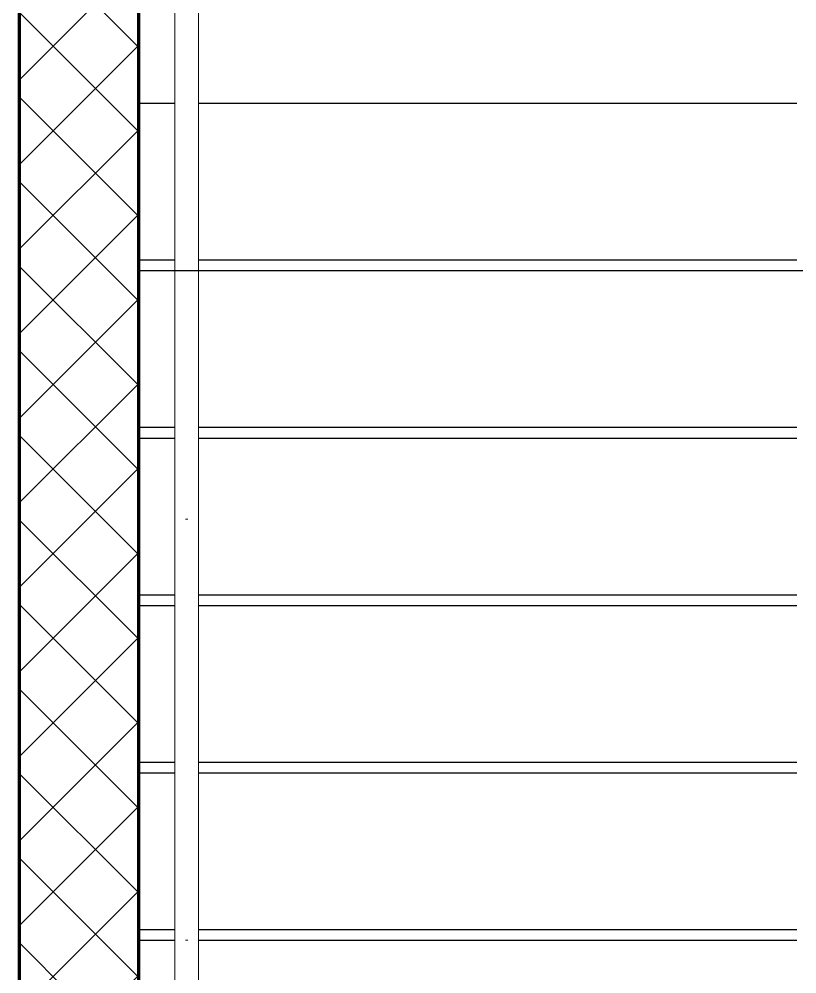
# Model space of a CAD drawing. Header units: millimetres. Extents: x -4391136 to -1798569, y -886572 to -291056.
# Drawn here: x -2554079 to -2552779, y -386392 to -384795 of the extents above; entities that cross this region are included whole.
import ezdxf

# ---------------------------------------------------------------- set-up
doc = ezdxf.new("R2010")
doc.units = ezdxf.units.MM
for name, color, linetype in [('_PP-Dim', 7, 'Continuous'), ('Xref-C-1-PP17-AR-2214-01-B$0$A-FLOR-E', 7, 'Continuous'), ('Xref-C-1-PP17-AR-2214-01-B$0$A-FLOR-HRAL', 7, 'Continuous'), ('Xref-C-1-PP17-AR-2214-01-B$0$A-Wall', 7, 'Continuous'), ('Xref-C-1-PP17-AR-2214-01-B$0$A-WALL-PATT', 7, 'Continuous'), ('Xref-C-1-PP17-AR-2214-01-B$0$S-BEAM', 7, 'Continuous'), ('Xref-C-1-PP17-AR-2214-01-B$0$S-STRS-E', 7, 'Continuous'), ('Xref-C-1-PP17-AR-2214-01-B$0$WALL-E', 7, 'Continuous')]:
    doc.layers.add(name, color=color, linetype=linetype)

# ---------------------------------------------------------------- blocks, each defined once
blk = doc.blocks.new('Xref-C-1-PP17-AR-2214-01-B$0$Handrail Type - Handrail_Internal_-V98-ENTRANCE 2 - LOWER ROOF FLOOR PLAN01-flat-1')
at = {"layer": 'Xref-C-1-PP17-AR-2214-01-B$0$A-FLOR-HRAL', "color": 7, "lineweight": 9}
for p, q in [((-2739612.7, -506848.9), (-2739612.7, -506948.9)), ((-2738137.7, -506848.9), (-2739612.7, -506848.9)), ((-2737017.7, -506848.9), (-2738137.7, -506848.9)), ((-2736717.7, -506848.9), (-2737017.7, -506848.9)), ((-2736717.7, -506888.9), (-2736717.7, -506848.9)), ((-2739572.7, -506888.9), (-2739572.7, -506948.9)), ((-2738137.7, -506888.9), (-2739572.7, -506888.9)), ((-2737017.7, -506888.9), (-2738137.7, -506888.9)), ((-2736717.7, -506888.9), (-2737017.7, -506888.9)), ((-2739572.7, -506948.9), (-2739612.7, -506948.9))]:
    blk.add_line(p, q, dxfattribs=at)
blk = doc.blocks.new('Xref-C-1-PP17-AR-2214-01-B$0$Handrail Type - Handrail_Internal_-30607385-ENTRANCE 2 - LOWER ROOF FLOOR PLAN01-flat-1')
at = {"layer": 'Xref-C-1-PP17-AR-2214-01-B$0$A-FLOR-HRAL', "color": 7, "lineweight": 9}
for p, q in [((-2737023.5, -506848.9), (-2737759.5, -506848.9)), ((-2736717.7, -506848.9), (-2737023.5, -506848.9)), ((-2736717.7, -506849.6), (-2736717.7, -506888.3)), ((-2736717.7, -506888.3), (-2736717.7, -506849.6)), ((-2737722, -506871), (-2737722, -506866.9)), ((-2737759.5, -506888.9), (-2737023.5, -506888.9)), ((-2737023.5, -506888.9), (-2736717.7, -506888.9))]:
    blk.add_line(p, q, dxfattribs=at)
blk.add_lwpolyline([(-2737017.8, -506867), (-2737017.8, -506867, -0.014425), (-2737017.8, -506870.9)], format="xyb", dxfattribs=at)
blk = doc.blocks.new('W-1-PP17-ENT2_REV00_20260526-152612_EX_LOPF-1')
at = {"layer": 'Xref-C-1-PP17-AR-2214-01-B$0$A-WALL-PATT', "lineweight": 9}
h = blk.add_hatch(dxfattribs=at)
h.set_pattern_fill('ACET-2D-FP_25', angle=-90, style=0, pattern_type=2)
h.set_pattern_definition([(315, (496648.95, -2740142.74), (70.710678, 70.710678), []), (45, (496648.95, -2740142.74), (-70.710678, 70.710678), [])])
h.paths.add_polyline_path([(-10300, -500), (-10500, -500), (-10500, -4700), (-10300, -4700)])
at = {"layer": 'Xref-C-1-PP17-AR-2214-01-B$0$A-FLOR-E', "color": 7}
for p, q in [((-10500, -500), (-10500, -4700)), ((-10300, -500), (-10300, -4700))]:
    blk.add_line(p, q, dxfattribs=at)
at = {"layer": 'Xref-C-1-PP17-AR-2214-01-B$0$A-Wall', "color": 7, "lineweight": 70}
for p, q in [((-10500, -500), (-10500, -4700)), ((-10300, -4700), (-10300, -500))]:
    blk.add_line(p, q, dxfattribs=at)
at = {"layer": 'Xref-C-1-PP17-AR-2214-01-B$0$S-BEAM', "color": 7}
blk.add_line((-10300, -3150), (-10300, -600), dxfattribs=at)
at = {"layer": 'Xref-C-1-PP17-AR-2214-01-B$0$S-STRS-E', "color": 7}
for p, q in [((-10300, -500), (-10300, -3125)), ((-10300, -1725), (-10240, -1725)), ((-10200, -1725), (-9200, -1725)), ((-10300, -1987), (-10240, -1987)), ((-10200, -1987), (-9200, -1987)), ((-10300, -2005), (-9100, -2005)), ((-10300, -2267), (-10240, -2267)), ((-10200, -2267), (-9200, -2267)), ((-10300, -2285), (-10240, -2285)), ((-10200, -2285), (-9200, -2285)), ((-10300, -2547), (-10240, -2547)), ((-10200, -2547), (-9200, -2547)), ((-10300, -2565), (-10240, -2565)), ((-10200, -2565), (-9200, -2565)), ((-10300, -2827), (-10240, -2827)), ((-10200, -2827), (-9200, -2827)), ((-10300, -2845), (-10240, -2845)), ((-10200, -2845), (-9200, -2845)), ((-10300, -3107), (-10240, -3107)), ((-10200, -3107), (-9200, -3107)), ((-10300, -3125), (-10240, -3125)), ((-10200, -3125), (-9200, -3125))]:
    blk.add_line(p, q, dxfattribs=at)
at = {"layer": 'Xref-C-1-PP17-AR-2214-01-B$0$WALL-E', "color": 7}
for p, q in [((-10500, -500), (-10500, -4700)), ((-10300, -500), (-10300, -4700))]:
    blk.add_line(p, q, dxfattribs=at)
at = {"color": 7, "rotation": 270}
for name in ['Xref-C-1-PP17-AR-2214-01-B$0$Handrail Type - Handrail_Internal_-V98-ENTRANCE 2 - LOWER ROOF FLOOR PLAN01-flat-1', 'Xref-C-1-PP17-AR-2214-01-B$0$Handrail Type - Handrail_Internal_-30607385-ENTRANCE 2 - LOWER ROOF FLOOR PLAN01-flat-1']:
    blk.add_blockref(name, (496648.9, -2740142.7), dxfattribs=at)

msp = doc.modelspace()

# ---------------------------------------------------------------- block references
at = {"layer": '_PP-Dim', "color": 7}
msp.add_blockref('W-1-PP17-ENT2_REV00_20260526-152612_EX_LOPF-1', (-2543578.5, -383210.9), dxfattribs=at)

doc.saveas('drawing.dxf')
